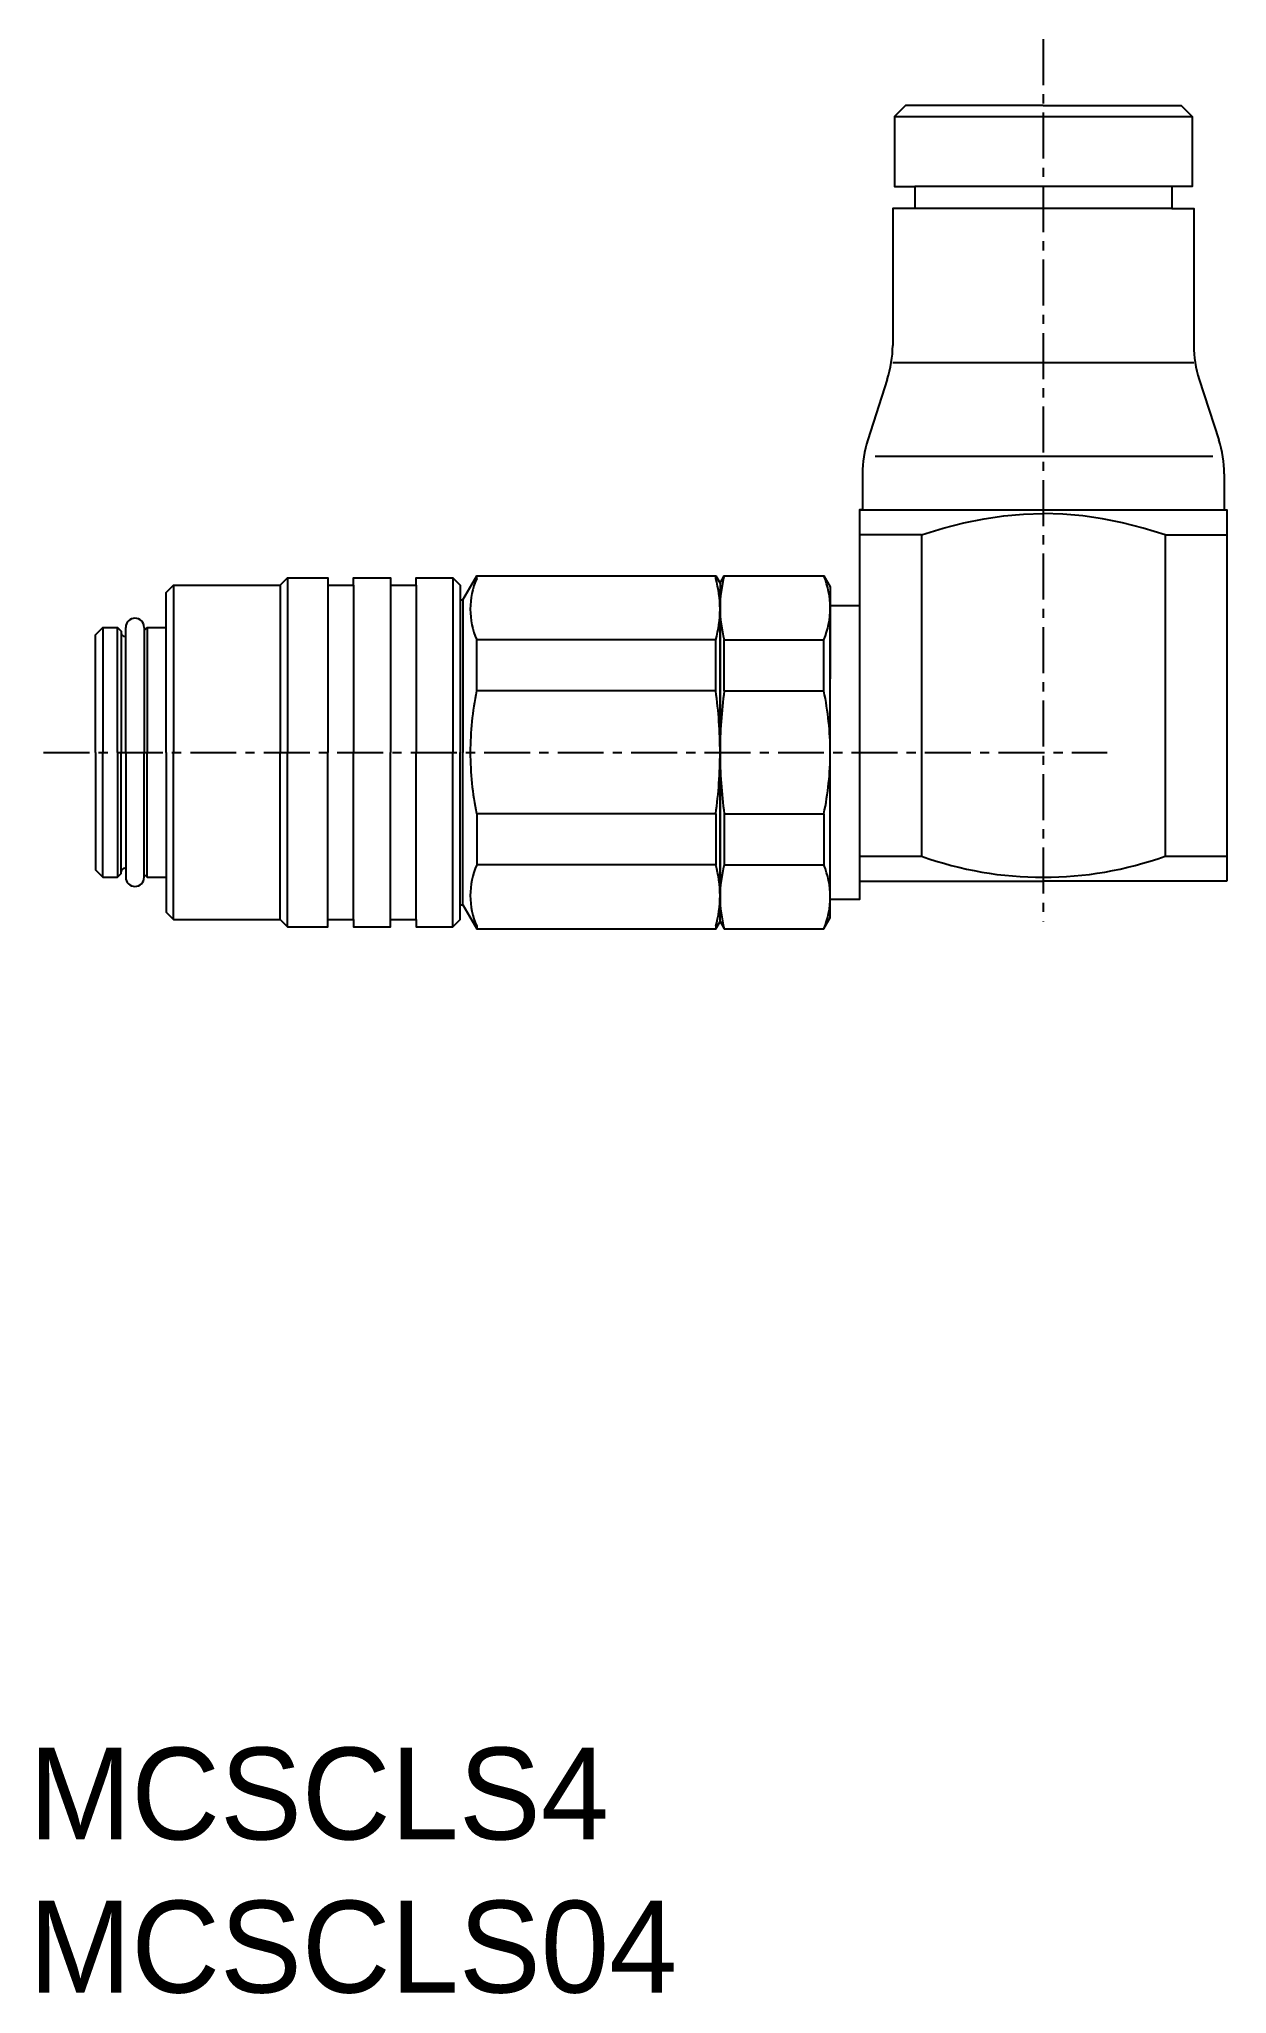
# Model space of a CAD drawing. Extents: x 14.5 to 46.9, y 191.6 to 244.8.
import ezdxf

# ---------------------------------------------------------------- set-up
doc = ezdxf.new("R2010")
doc.units = 0
doc.linetypes.add('CENTER', pattern=[2, 1.25, -0.25, 0.25, -0.25])
doc.layers.get('0').update_dxf_attribs({"linetype": 'CONTINUOUS'})
doc.layers.add('CENTER', color=1, linetype='CENTER')

msp = doc.modelspace()

# ---------------------------------------------------------------- linework, layer by layer
at = {"color": 7, "linetype": 'CONTINUOUS'}
for p, q in [((37.828, 242.721), (45.928, 242.721)), ((45.378, 240.821), (38.378, 240.821)), ((45.378, 240.221), (38.378, 240.221)), ((45.978, 236.021), (37.778, 236.021)), ((37.632, 235.57), (37.098, 233.921)), ((46.123, 235.57), (46.657, 233.921)), ((46.497, 233.471), (37.302, 233.471)), ((36.878, 232.021), (46.878, 232.021)), ((38.561, 231.343), (36.878, 231.343)), ((38.561, 231.343), (38.561, 222.598)), ((45.194, 231.343), (46.878, 231.343)), ((45.194, 231.343), (45.194, 222.598)), ((18.203, 229.971), (18.203, 225.421)), ((21.103, 229.971), (21.103, 225.421)), ((21.303, 230.171), (21.303, 225.421)), ((22.403, 229.971), (22.403, 225.421)), ((23.103, 229.971), (23.103, 225.421)), ((24.103, 229.971), (24.103, 225.421)), ((24.803, 229.971), (24.803, 225.421)), ((25.803, 230.171), (25.803, 225.421)), ((26.453, 230.153), (26.453, 230.221)), ((32.962, 230.153), (32.962, 230.221)), ((26.078, 229.571), (26.078, 225.421)), ((16.278, 228.821), (16.278, 225.421)), ((16.678, 225.421), (16.678, 228.821)), ((16.778, 228.721), (16.778, 225.421)), ((16.899, 225.421), (16.899, 228.821)), ((17.399, 228.821), (17.399, 225.421)), ((17.478, 228.821), (17.478, 225.421)), ((33.078, 225.421), (33.078, 228.971)), ((16.878, 228.571), (16.899, 228.571)), ((32.962, 228.483), (26.453, 228.483)), ((26.453, 227.091), (26.453, 228.483)), ((32.962, 227.091), (32.962, 228.483)), ((33.193, 228.483), (35.905, 228.483)), ((33.193, 227.091), (33.193, 228.483)), ((35.905, 227.091), (35.905, 228.483)), ((32.962, 227.091), (26.453, 227.091)), ((33.193, 227.091), (35.905, 227.091)), ((16.278, 222.021), (16.278, 225.421)), ((16.678, 225.421), (16.678, 222.021)), ((16.778, 222.121), (16.778, 225.421)), ((16.899, 225.421), (16.899, 222.021)), ((17.399, 222.021), (17.399, 225.421)), ((17.478, 222.021), (17.478, 225.421)), ((18.203, 220.871), (18.203, 225.421)), ((21.103, 220.871), (21.103, 225.421)), ((21.303, 220.671), (21.303, 225.421)), ((22.403, 220.871), (22.403, 225.421)), ((23.103, 220.871), (23.103, 225.421)), ((24.103, 220.871), (24.103, 225.421)), ((24.803, 220.871), (24.803, 225.421)), ((25.803, 220.671), (25.803, 225.421)), ((26.078, 221.271), (26.078, 225.421)), ((33.078, 225.421), (33.078, 221.871)), ((36.078, 223.421), (36.078, 225.421)), ((32.962, 223.75), (26.453, 223.75)), ((26.453, 223.75), (26.453, 222.359)), ((32.962, 223.75), (32.962, 222.359)), ((33.193, 223.75), (35.905, 223.75)), ((33.193, 223.75), (33.193, 222.359)), ((35.905, 223.75), (35.905, 222.359)), ((32.962, 222.359), (26.453, 222.359)), ((33.193, 222.359), (35.905, 222.359)), ((36.878, 222.598), (38.561, 222.598)), ((45.194, 222.598), (46.878, 222.598)), ((16.878, 222.271), (16.899, 222.271)), ((46.878, 221.921), (41.878, 221.921)), ((26.453, 220.688), (26.453, 220.621)), ((32.962, 220.688), (32.962, 220.621))]:
    msp.add_line(p, q, dxfattribs=at)
for points in [[(41.878, 243.021), (38.128, 243.021), (37.828, 242.721), (37.828, 240.821), (38.378, 240.821), (38.378, 240.221), (37.778, 240.221), (37.778, 236.494)], [(41.878, 243.021), (45.628, 243.021), (45.928, 242.721), (45.928, 240.821), (45.378, 240.821), (45.378, 240.221), (45.978, 240.221), (45.978, 236.494)], [(36.953, 232.997), (36.953, 232.021), (36.953, 232.021), (36.953, 232.021), (36.878, 232.021), (36.878, 221.921), (41.878, 221.921)], [(46.803, 232.997), (46.803, 232.021), (46.803, 232.021), (46.803, 232.021), (46.878, 232.021), (46.878, 221.921)], [(38.561, 231.343), (39.154, 231.52), (39.718, 231.663), (40.265, 231.774), (40.804, 231.855), (41.341, 231.904), (41.878, 231.921)], [(45.194, 231.343), (44.601, 231.52), (44.038, 231.663), (43.491, 231.774), (42.951, 231.855), (42.414, 231.904), (41.878, 231.921)], [(18.003, 225.421), (18.003, 229.771), (18.203, 229.971), (21.103, 229.971), (21.303, 230.171), (22.403, 230.171), (22.403, 229.971), (23.103, 229.971), (23.103, 230.171), (24.103, 230.171), (24.103, 229.971), (24.803, 229.971), (24.803, 230.171), (25.803, 230.171), (26.003, 229.971), (26.003, 225.421)], [(26.003, 229.571), (26.078, 229.571), (26.453, 230.221), (32.962, 230.221), (33.078, 230.021), (33.078, 225.421)], [(33.078, 230.021), (33.193, 230.221), (35.905, 230.221), (36.078, 229.921), (36.078, 227.421)], [(16.078, 225.421), (16.078, 228.621), (16.278, 228.821), (16.678, 228.821), (16.778, 228.721), (16.778, 228.671)], [(17.399, 228.741), (17.478, 228.821), (18.003, 228.821)], [(16.078, 225.421), (16.078, 222.221), (16.278, 222.021), (16.678, 222.021), (16.778, 222.121), (16.778, 222.171)], [(18.003, 225.421), (18.003, 221.071), (18.203, 220.871), (21.103, 220.871), (21.303, 220.671), (22.403, 220.671), (22.403, 220.871), (23.103, 220.871), (23.103, 220.671), (24.103, 220.671), (24.103, 220.871), (24.803, 220.871), (24.803, 220.671), (25.803, 220.671), (26.003, 220.871), (26.003, 225.421)], [(26.003, 221.271), (26.078, 221.271), (26.453, 220.621), (32.962, 220.621), (33.078, 220.821), (33.078, 225.421)], [(33.078, 220.821), (33.193, 220.621), (35.905, 220.621), (36.078, 220.921), (36.078, 223.421)], [(17.399, 222.1), (17.478, 222.021), (18.003, 222.021)]]:
    msp.add_lwpolyline(points, dxfattribs=at)
msp.add_lwpolyline([(36.878, 229.421), (36.878, 221.421), (36.078, 221.421), (36.078, 229.421)], close=True, dxfattribs=at)
for centre, radius, start, end in [((34.778, 236.494), 3, 342.0722, 359.9999), ((48.978, 236.494), 3, 180.0001, 197.9278), ((39.953, 232.997), 3, 162.0719, 180.0002), ((43.803, 232.997), 3, 359.9998, 17.9281), ((28.38, 229.318), 2.1, 156.567, 203.433), ((30, 229.318), 3.078, 344.2564, 15.7436), ((36.401, 229.352), 3.323, 164.8402, 195.1598), ((33.814, 229.352), 2.264, 337.4241, 22.5759), ((17.149, 228.821), 0.25, 0, 180), ((16.878, 228.671), 0.1, 180, 270), ((34.42, 225.421), 8.141, 168.1597, 180), ((20.939, 225.421), 12.139, 0, 7.9091), ((45.217, 225.421), 12.139, 172.0909, 180), ((27.937, 225.421), 8.141, 360, 11.8403), ((34.42, 225.421), 8.141, 180, 191.8403), ((20.939, 225.421), 12.139, 352.0909, 0), ((45.217, 225.421), 12.139, 180, 187.9091), ((27.937, 225.421), 8.141, 348.1597, 0), ((28.38, 221.523), 2.1, 156.567, 203.433), ((30, 221.523), 3.078, 344.2564, 15.7436), ((36.401, 221.49), 3.323, 164.8402, 195.1598), ((33.814, 221.49), 2.264, 337.4241, 22.5759), ((41.878, 231.836), 9.815, 250.25, 289.75), ((16.878, 222.171), 0.1, 90, 180), ((17.149, 222.021), 0.25, 180, 360)]:
    msp.add_arc(centre, radius, start, end, dxfattribs=at)
at = {"layer": 'CENTER', "color": 1, "linetype": 'CENTER'}
for p, q in [((41.878, 244.829), (41.878, 220.818)), ((14.658, 225.421), (43.618, 225.421))]:
    msp.add_line(p, q, dxfattribs=at)

# ---------------------------------------------------------------- texts
at = {"color": 7, "linetype": 'CONTINUOUS'}
for s, p in [('MCSCLS4', (14.265, 195.842)), ('MCSCLS04', (14.265, 191.675))]:
    msp.add_text(s, height=2.5, dxfattribs=at).set_placement(p)

doc.saveas('drawing.dxf')
